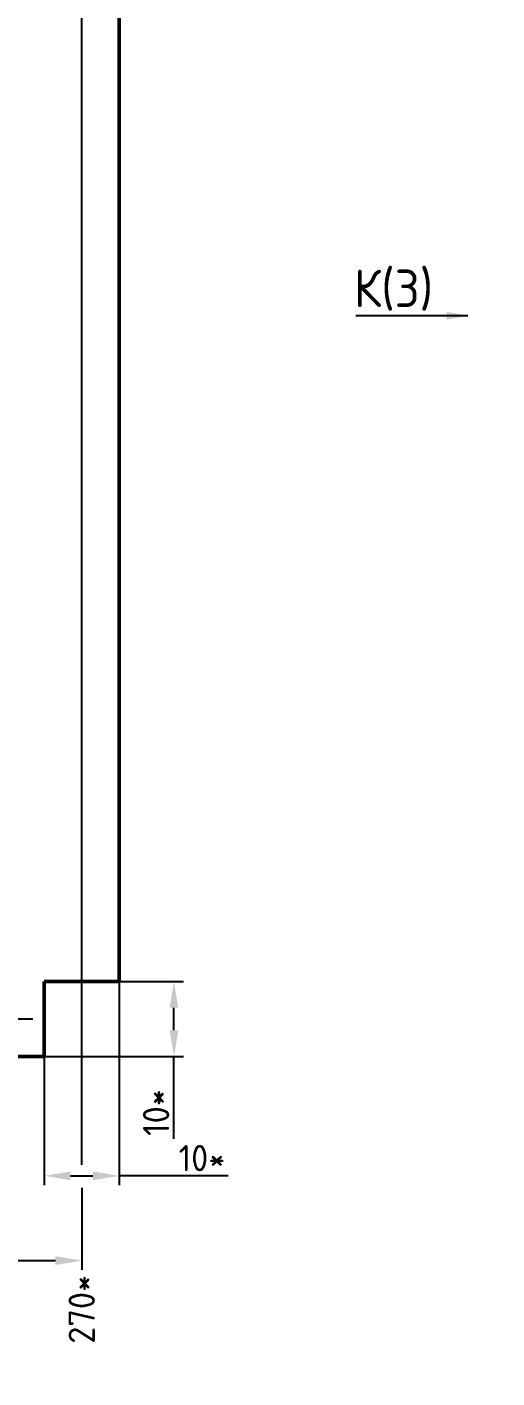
# Model space of a CAD drawing. Header units: millimetres. Extents: x -55 to 2039, y 0 to 512.
# Drawn here: x 1165.2 to 1227.8, y 154.9 to 335.1 of the extents above; entities that cross this region are included whole.
import ezdxf
from ezdxf import colors
from ezdxf.entities.mleader import LeaderData, LeaderLine
from ezdxf.enums import TextEntityAlignment as Align
from ezdxf.math import Vec2, Vec3

# ---------------------------------------------------------------- set-up
doc = ezdxf.new("R2010")
doc.units = ezdxf.units.MM
doc.linetypes.add('ACAD_ISO04W100', pattern=[30, 24, -3, 0, -3])
doc.linetypes.add('Сплошная', pattern=[0])
doc.layers.add('Виды', color=30, linetype='Continuous')
doc.layers.add('Размеры', color=121, linetype='Continuous')
doc.styles.add('GOST TYPE B', font='', dxfattribs={"height": 3.5})
doc.styles.get('GOST TYPE B').set_extended_font_data('GOST type B')
doc.dimstyles.new('GOST', dxfattribs={"dimscale": 0, "dimtxt": 3.5, "dimasz": 3.5, "dimexe": 1.25, "dimexo": 0, "dimtad": 1, "dimdec": 3, "dimtxsty": 'GOST TYPE B', "dimcen": 5, "dimadec": 3, "dimazin": 2, "dimtm": 1e-09, "dimtfac": 0.75, "dimtdec": 3, "dimtmove": 1, "dimatfit": 3, "dimfxl": 1, "dimtolj": 1, "dimlwd": 25, "dimlwe": 25, "dimarcsym": 0})
doc.dimstyles.new('Ординатный размер стрелки GOST', dxfattribs={"dimscale": 0, "dimtxt": 3.5, "dimasz": 3.5, "dimexe": 1.25, "dimexo": 0, "dimgap": 0.8, "dimtad": 0, "dimjust": 4, "dimtxsty": 'GOST TYPE B', "dimblk1": 'NONE', "dimsah": 1, "dimcen": 5, "dimse1": 1, "dimadec": 3, "dimazin": 2, "dimtm": 1e-09, "dimtfac": 0.75, "dimtmove": 2, "dimatfit": 3, "dimfxl": 1, "dimtolj": 1, "dimlwd": 25, "dimlwe": 25, "dimarcsym": 0})

# ---------------------------------------------------------------- blocks, each defined once
blk = doc.blocks.new('Вид с →')
at = {"linetype": 'Continuous', "lineweight": 25, "transparency": 16777216}
for q in [(28.03, 4.05), (30.86, 4.05)]:
    blk.add_line((29.44, 2.63), q, dxfattribs=at)
blk.add_circle((32.94, 2.63), 3.5, dxfattribs=at)
blk.add_circle((32.94, 2.63), 3.5, dxfattribs=at)
at = {"linetype": 'Continuous', "lineweight": 50, "transparency": 16777216, "style": 'GOST TYPE B'}
blk.add_attdef('ВИД(_:_)', text='', height=7, dxfattribs=at).set_placement((27.23, 3.5), align=Align.MIDDLE_RIGHT)
blk = doc.blocks.new('_DotSmall')
at = {"color": 0, "linetype": 'ByBlock', "lineweight": 60, "const_width": 0.5}
blk.add_lwpolyline([(-0.0625, 0, 1), (0.0625, 0, 1)], format="xyb", close=True, dxfattribs=at)
blk = doc.blocks.new('*D82')
at = {"layer": 'Defpoints', "color": 0, "linetype": 'Continuous', "lineweight": 50, "transparency": 16777216}
for p in [(902.46, 210.7), (1172.46, 180.26), (1172.46, 170.57)]:
    blk.add_point(p, dxfattribs=at)
at = {"layer": 'Размеры', "color": 0, "lineweight": 25, "transparency": 16777216}
blk.add_line((1172.46, 180.26), (1172.46, 169.32), dxfattribs=at)
at = {"layer": 'Размеры', "color": 0, "linetype": 'Сплошная', "lineweight": 25, "transparency": 16777216}
blk.add_line((902.46, 170.57), (1168.96, 170.57), dxfattribs=at)
at = {"layer": 'Размеры', "color": 0, "linetype": 'Continuous', "lineweight": 50, "transparency": 16777216}
blk.add_solid([(1168.96, 171.16), (1168.96, 169.99), (1172.46, 170.57)], dxfattribs=at)
at = {"layer": 'Размеры', "color": 0, "linetype": 'Continuous', "lineweight": 50, "transparency": 16777216, "insert": (1172.46, 164.07), "char_height": 3.5, "attachment_point": 5, "rotation": 90, "style": 'GOST TYPE B'}
blk.add_mtext('\\A1;270*', dxfattribs=at)
blk = doc.blocks.new('_None')
blk = doc.blocks.new('*D87')
at = {"layer": 'Defpoints', "color": 0, "linetype": 'Continuous', "lineweight": 50, "transparency": 16777216}
for p in [(1177.46, 207.78), (1167.46, 197.78), (1177.46, 181.87)]:
    blk.add_point(p, dxfattribs=at)
at = {"layer": 'Размеры', "color": 0, "lineweight": 25, "transparency": 16777216}
blk.add_line((1177.46, 207.78), (1177.46, 180.62), dxfattribs=at)
at = {"layer": 'Размеры', "color": 0, "linetype": 'Сплошная', "lineweight": 25, "transparency": 16777216}
for p, q in [((1167.46, 197.78), (1167.46, 180.62)), ((1170.96, 181.87), (1173.96, 181.87)), ((1192, 181.87), (1177.46, 181.87))]:
    blk.add_line(p, q, dxfattribs=at)
at = {"layer": 'Размеры', "color": 0, "linetype": 'Continuous', "lineweight": 50, "transparency": 16777216}
for points in [[(1170.96, 182.45), (1170.96, 181.28), (1167.46, 181.87)], [(1173.96, 182.45), (1173.96, 181.28), (1177.46, 181.87)]]:
    blk.add_solid(points, dxfattribs=at)
at = {"layer": 'Размеры', "color": 0, "linetype": 'Continuous', "lineweight": 50, "transparency": 16777216, "insert": (1188.49, 184.24), "char_height": 3.5, "attachment_point": 5, "style": 'GOST TYPE B'}
blk.add_mtext('\\A1;10*', dxfattribs=at)
blk = doc.blocks.new('*D88')
at = {"layer": 'Defpoints', "color": 0, "linetype": 'Continuous', "lineweight": 50, "transparency": 16777216}
for p in [(1177.46, 207.78), (1184.76, 207.78), (1167.46, 197.78)]:
    blk.add_point(p, dxfattribs=at)
at = {"layer": 'Размеры', "color": 0, "lineweight": 25, "transparency": 16777216}
blk.add_line((1177.46, 207.78), (1186.01, 207.78), dxfattribs=at)
at = {"layer": 'Размеры', "color": 0, "linetype": 'Сплошная', "lineweight": 25, "transparency": 16777216}
for p, q in [((1184.76, 201.28), (1184.76, 204.28)), ((1167.46, 197.78), (1186.01, 197.78)), ((1184.76, 186.8), (1184.76, 197.78))]:
    blk.add_line(p, q, dxfattribs=at)
at = {"layer": 'Размеры', "color": 0, "linetype": 'Continuous', "lineweight": 50, "transparency": 16777216}
for points in [[(1184.17, 204.28), (1185.34, 204.28), (1184.76, 207.78)], [(1184.17, 201.28), (1185.34, 201.28), (1184.76, 197.78)]]:
    blk.add_solid(points, dxfattribs=at)
at = {"layer": 'Размеры', "color": 0, "linetype": 'Continuous', "lineweight": 50, "transparency": 16777216, "insert": (1182.38, 190.31), "char_height": 3.5, "attachment_point": 5, "rotation": 90, "style": 'GOST TYPE B'}
blk.add_mtext('\\A1;10*', dxfattribs=at)

msp = doc.modelspace()

# ---------------------------------------------------------------- linework, layer by layer
at = {"linetype": 'Continuous', "lineweight": 50}
for p, q in [((1177.4613, 387.7841), (1177.4613, 207.7841)), ((1177.4613, 207.7841), (1167.4613, 207.7841)), ((1167.4613, 207.7841), (1167.4613, 197.7841)), ((1167.4613, 197.7841), (907.4613, 197.7841))]:
    msp.add_line(p, q, dxfattribs=at)
at = {"layer": 'Виды', "linetype": 'Continuous', "lineweight": 25}
msp.add_line((1223.9338, 296.5597), (1208.9986, 296.5597), dxfattribs=at)
at = {"layer": 'Виды', "linetype": 'Continuous', "lineweight": 35}
msp.add_solid([(1224.1516, 296.5597), (1221.107, 296.0502), (1221.107, 297.0692)], dxfattribs=at)
at = {"layer": 'Размеры', "linetype": 'Continuous', "lineweight": 25}
msp.add_line((1172.4613, 183.3438), (1172.4613, 385.9993), dxfattribs=at)
at = {"layer": 'Размеры', "linetype": 'ACAD_ISO04W100', "lineweight": 25, "ltscale": 0.8}
msp.add_line((1165.93, 202.7841), (910.3398, 202.7841), dxfattribs=at)

# ---------------------------------------------------------------- texts
at = {"layer": 'Виды', "linetype": 'Continuous', "lineweight": 25, "style": 'GOST TYPE B'}
msp.add_text('К(3)', height=5, dxfattribs=at).set_placement((1208.7406, 297.7215))

# ---------------------------------------------------------------- dimensions: what is measured, and where the dimension line sits
at = {"layer": 'Размеры', "linetype": 'Continuous', "lineweight": 50}
dim = msp.add_linear_dim(base=(1172.4613, 170.5732), p1=(902.4613, 210.7003), p2=(1172.4613, 180.2618), text='<>*', dimstyle='Ординатный размер стрелки GOST', override={"dimscale": 1}, dxfattribs=at)
dim.commit()
dim.dimension.update_dxf_attribs({"geometry": '*D82', "text_midpoint": (1172.4613, 164.0715)})
dim = msp.add_linear_dim(base=(1177.4613, 181.8665), p1=(1167.4613, 197.7841), p2=(1177.4613, 207.7841), text='<>*', dimstyle='GOST', override={"dimscale": 1}, dxfattribs=at)
dim.commit()
dim.dimension.update_dxf_attribs({"geometry": '*D87', "text_midpoint": (1188.4901, 181.8665), "dimtype": 160})
dim = msp.add_linear_dim(base=(1184.7564, 207.7841), p1=(1167.4613, 197.7841), p2=(1177.4613, 207.7841), angle=90, text='<>*', dimstyle='GOST', override={"dimscale": 1}, dxfattribs=at)
dim.commit()
dim.dimension.update_dxf_attribs({"geometry": '*D88', "text_midpoint": (1184.7564, 190.3072), "dimtype": 160})

# ---------------------------------------------------------------- leaders
at = {"layer": 'Виды', "linetype": 'Continuous', "lineweight": 25}
ml = msp.add_multileader_block('Standard', dxfattribs=at)
ml.set_content('Вид с →', color=256)
ml.set_attribute('ВИД(_:_)', 'А(2:1)', width=0)
ml.set_leader_properties(linetype='Сплошная', lineweight=25)
ml.set_arrow_properties(name='DOTSMALL')
ml.build(insert=Vec2(0, 0))
ml.multileader.update_dxf_attribs({"leader_type": 0, "has_dogleg": 0, "text_left_attachment_type": 6, "text_right_attachment_type": 6, "dogleg_length": 0.3, "arrow_head_size": 1, "block_connection_type": 1})
ctx = ml.context
ctx.base_point, ctx.char_height, ctx.arrow_head_size, ctx.landing_gap_size, ctx.plane_origin = Vec3(1329.0713, 395.8731), 3.5, 1, 1, Vec3(1329.0713, 395.8731)
ctx.left_attachment, ctx.right_attachment, ctx.attachment_type = 6, 6, 1
notes = []
notes.append((ctx, [(0, (0, 0, 0), (0, 0), (1, 0), 1, [])]))
ctx.block.insert = Vec3(1329.0713, 395.8731)
ml = msp.add_multileader_block('Standard', dxfattribs=at)
ml.set_content('Вид с →', color=256)
ml.set_attribute('ВИД(_:_)', 'Б(4:1)', width=0)
ml.set_leader_properties(linetype='Сплошная', lineweight=25)
ml.set_arrow_properties(name='DOTSMALL')
ml.build(insert=Vec2(0, 0))
ml.multileader.update_dxf_attribs({"leader_type": 0, "has_dogleg": 0, "text_left_attachment_type": 6, "text_right_attachment_type": 6, "dogleg_length": 0.3, "arrow_head_size": 1, "block_connection_type": 1})
ctx = ml.context
ctx.base_point, ctx.char_height, ctx.arrow_head_size, ctx.landing_gap_size, ctx.plane_origin = Vec3(1332.1634, 311.4002), 3.5, 1, 1, Vec3(1332.1634, 311.4002)
ctx.left_attachment, ctx.right_attachment, ctx.attachment_type = 6, 6, 1
notes.append((ctx, [(0, (0, 0, 0), (0, 0), (1, 0), 1, [])]))
ctx.block.insert = Vec3(1332.1634, 311.4002)
ml = msp.add_multileader_block('Standard', dxfattribs=at)
ml.set_content('Вид с →', color=256)
ml.set_attribute('ВИД(_:_)', 'Г(4:1)', width=0)
ml.set_leader_properties(linetype='Сплошная', lineweight=25)
ml.set_arrow_properties(name='DOTSMALL')
ml.build(insert=Vec2(0, 0))
ml.multileader.update_dxf_attribs({"leader_type": 0, "has_dogleg": 0, "text_left_attachment_type": 6, "text_right_attachment_type": 6, "dogleg_length": 0.3, "arrow_head_size": 1, "block_connection_type": 1})
ctx = ml.context
ctx.base_point, ctx.char_height, ctx.arrow_head_size, ctx.landing_gap_size, ctx.plane_origin = Vec3(1332.5517, 152.5076), 3.5, 1, 1, Vec3(1332.5517, 152.5076)
ctx.left_attachment, ctx.right_attachment, ctx.attachment_type = 6, 6, 1
notes.append((ctx, [(0, (0, 0, 0), (0, 0), (1, 0), 1, [])]))
ctx.block.insert = Vec3(1332.5517, 152.5076)
for ctx, leaders in notes:
    for number, flags, end, landing, length, lines in leaders:
        leader = LeaderData()
        leader.index, (leader.has_last_leader_line, leader.has_dogleg_vector, leader.attachment_direction) = number, flags
        leader.last_leader_point, leader.dogleg_vector, leader.dogleg_length = Vec3(end), Vec3(landing), length
        for number, points, colour, breaks in lines:
            line = LeaderLine()
            line.index, line.vertices, line.color, line.breaks = number, Vec3.list(points), colors.encode_raw_color(colour), breaks
            leader.lines.append(line)
        ctx.leaders.append(leader)

doc.saveas('drawing.dxf')
